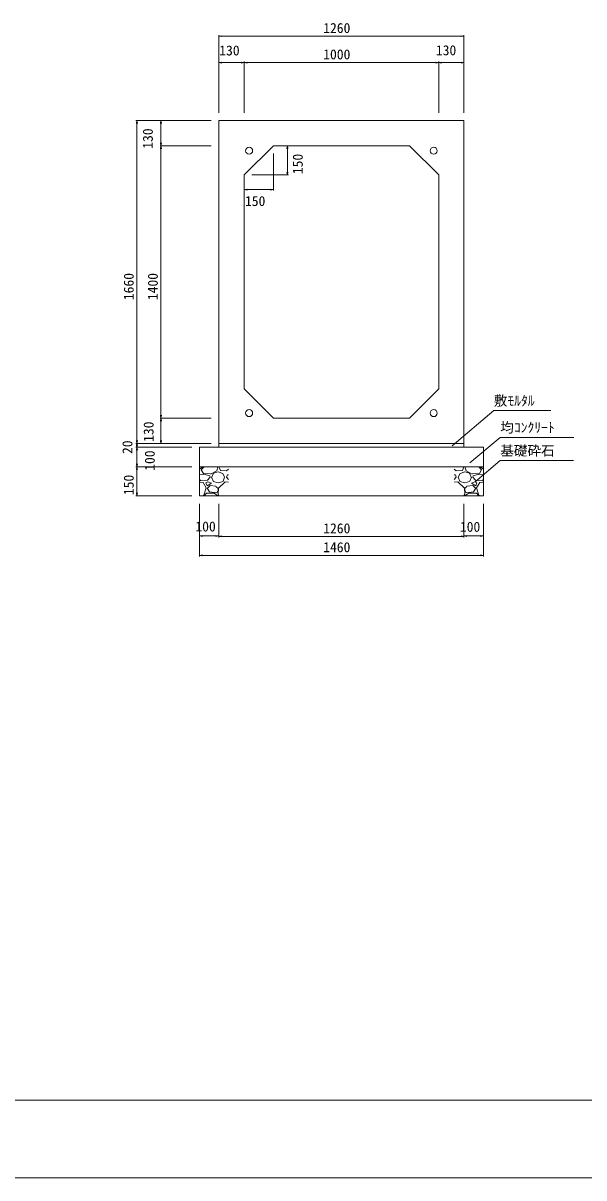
# Model space of a CAD drawing. Units: millimetres on the paper. Extents: x 0 to 841, y 0 to 594.
# Drawn here: x 478.8 to 623, y 0 to 296.8 of the extents above; entities that cross this region are included whole.
import ezdxf
from ezdxf.enums import TextEntityAlignment as Align

# ---------------------------------------------------------------- set-up
doc = ezdxf.new("R2010")
doc.units = ezdxf.units.MM
for name, color, linetype, lineweight in [('D-STR-DIM（寸法）', 7, 'Continuous', 18), ('D-STR-HTXT（旗揚げ）', 4, 'Continuous', 18), ('D-STR-STRn（構造物）', 5, 'Continuous', 18), ('D-STR（構造物外形線）', 1, 'Continuous', 18), ('D-TTL(外枠）', 2, 'Continuous', 18), ('DEFPOINTS_2', 8, 'Continuous', 18)]:
    doc.layers.add(name, color=color, linetype=linetype, lineweight=lineweight)
doc.layers.add('D-STR-TXT（文字）', color=7, linetype='Continuous')
doc.styles.add('ＭＳ ゴシック', font='')
doc.styles.get('ＭＳ ゴシック').set_extended_font_data('MS Gothic')

msp = doc.modelspace()

# ---------------------------------------------------------------- linework, layer by layer
at = {"layer": 'D-STR-DIM（寸法）'}
for p, q in [((529.173, 273.793), (529.173, 293.714)), ((529.173, 293.464), (529.923, 293.589)), ((529.173, 293.464), (529.273, 293.464)), ((529.923, 293.339), (529.173, 293.464)), ((592.073, 293.464), (529.273, 293.464)), ((591.423, 293.589), (592.173, 293.464)), ((592.173, 293.464), (591.423, 293.339)), ((592.173, 293.464), (592.073, 293.464)), ((592.173, 273.793), (592.173, 293.714)), ((529.173, 273.793), (529.173, 286.933)), ((529.173, 286.683), (529.923, 286.808)), ((529.173, 286.683), (529.273, 286.683)), ((529.923, 286.558), (529.173, 286.683)), ((535.573, 286.683), (529.273, 286.683)), ((534.923, 286.808), (535.673, 286.683)), ((535.673, 286.683), (534.923, 286.558)), ((535.673, 286.683), (535.573, 286.683)), ((535.673, 273.793), (535.673, 286.933)), ((535.673, 273.793), (535.673, 286.933)), ((535.673, 286.683), (536.423, 286.808)), ((535.673, 286.683), (535.773, 286.683)), ((536.423, 286.558), (535.673, 286.683)), ((535.773, 286.683), (585.573, 286.683)), ((584.923, 286.808), (585.673, 286.683)), ((585.673, 286.683), (584.923, 286.558)), ((585.673, 286.683), (585.573, 286.683)), ((585.673, 273.793), (585.673, 286.933)), ((585.673, 273.793), (585.673, 286.933)), ((585.673, 286.683), (586.423, 286.808)), ((585.673, 286.683), (585.773, 286.683)), ((586.423, 286.558), (585.673, 286.683)), ((585.773, 286.683), (592.073, 286.683)), ((591.423, 286.808), (592.173, 286.683)), ((592.173, 286.683), (591.423, 286.558)), ((592.173, 286.683), (592.073, 286.683)), ((592.173, 273.793), (592.173, 286.933)), ((527.173, 271.793), (507.837, 271.793)), ((507.962, 271.043), (508.087, 271.793)), ((508.087, 271.793), (508.087, 271.693)), ((508.087, 271.793), (508.212, 271.043)), ((508.087, 271.693), (508.087, 188.893)), ((527.173, 271.793), (514.033, 271.793)), ((514.158, 271.043), (514.283, 271.793)), ((514.283, 271.793), (514.283, 271.693)), ((514.283, 271.793), (514.408, 271.043)), ((514.283, 265.393), (514.283, 271.693)), ((527.173, 265.293), (514.033, 265.293)), ((527.173, 265.293), (514.033, 265.293)), ((514.283, 265.293), (514.158, 266.043)), ((514.158, 264.543), (514.283, 265.293)), ((514.408, 266.043), (514.283, 265.293)), ((514.283, 265.293), (514.283, 265.393)), ((514.283, 265.293), (514.283, 265.193)), ((514.283, 265.293), (514.408, 264.543)), ((514.283, 195.393), (514.283, 265.193)), ((545.173, 265.293), (547.049, 265.293)), ((546.674, 264.543), (546.799, 265.293)), ((546.799, 265.293), (546.799, 265.193)), ((546.799, 265.293), (546.924, 264.543)), ((546.799, 257.893), (546.799, 265.193)), ((543.173, 263.293), (543.173, 253.796)), ((546.799, 257.793), (546.674, 258.543)), ((546.924, 258.543), (546.799, 257.793)), ((535.673, 255.793), (535.673, 253.796)), ((537.673, 257.793), (547.049, 257.793)), ((546.799, 257.793), (546.799, 257.893)), ((535.673, 254.046), (536.423, 254.171)), ((535.673, 254.046), (535.773, 254.046)), ((536.423, 253.921), (535.673, 254.046)), ((543.073, 254.046), (535.773, 254.046)), ((542.423, 254.171), (543.173, 254.046)), ((543.173, 254.046), (542.423, 253.921)), ((543.173, 254.046), (543.073, 254.046)), ((514.283, 195.293), (514.158, 196.043)), ((514.408, 196.043), (514.283, 195.293)), ((527.173, 195.293), (514.033, 195.293)), ((527.173, 195.293), (514.033, 195.293)), ((514.158, 194.543), (514.283, 195.293)), ((514.283, 195.293), (514.283, 195.393)), ((514.283, 195.293), (514.283, 195.193)), ((514.283, 195.293), (514.408, 194.543)), ((514.283, 195.193), (514.283, 188.893)), ((527.173, 188.793), (507.837, 188.793)), ((527.173, 188.793), (507.837, 188.793)), ((522.173, 187.793), (507.837, 187.793)), ((522.173, 187.793), (507.837, 187.793)), ((508.087, 188.793), (507.962, 189.543)), ((507.962, 188.043), (508.087, 188.793)), ((508.087, 187.793), (507.962, 188.543)), ((507.962, 187.043), (508.087, 187.793)), ((508.212, 189.543), (508.087, 188.793)), ((508.087, 188.793), (508.087, 188.893)), ((508.087, 188.793), (508.087, 188.693)), ((508.087, 188.793), (508.212, 188.043)), ((508.087, 188.693), (508.087, 187.893)), ((508.212, 188.543), (508.087, 187.793)), ((508.087, 187.793), (508.087, 187.893)), ((508.087, 187.793), (508.087, 187.693)), ((508.087, 187.793), (508.212, 187.043)), ((508.087, 187.693), (508.087, 182.893)), ((527.173, 188.793), (514.033, 188.793)), ((514.283, 188.793), (514.158, 189.543)), ((514.408, 189.543), (514.283, 188.793)), ((514.283, 188.793), (514.283, 188.893)), ((522.173, 182.793), (507.837, 182.793)), ((522.173, 182.793), (507.837, 182.793)), ((508.087, 182.793), (507.962, 183.543)), ((507.962, 182.043), (508.087, 182.793)), ((508.212, 183.543), (508.087, 182.793)), ((508.087, 182.793), (508.087, 182.893)), ((508.087, 182.793), (508.087, 182.693)), ((508.087, 182.793), (508.212, 182.043)), ((508.087, 182.693), (508.087, 175.393)), ((522.173, 175.293), (507.837, 175.293)), ((508.087, 175.293), (507.962, 176.043)), ((508.212, 176.043), (508.087, 175.293)), ((508.087, 175.293), (508.087, 175.393)), ((524.173, 173.293), (524.173, 164.756)), ((524.173, 173.152), (524.173, 159.762)), ((529.173, 173.293), (529.173, 164.756)), ((592.177, 173.293), (592.177, 164.756)), ((592.177, 173.152), (592.177, 164.615)), ((597.173, 173.293), (597.173, 164.756)), ((597.173, 173.152), (597.173, 159.762)), ((529.173, 172.152), (529.173, 164.615)), ((524.173, 165.006), (524.923, 165.131)), ((524.173, 165.006), (524.273, 165.006)), ((524.923, 164.881), (524.173, 165.006)), ((524.273, 165.006), (529.073, 165.006)), ((528.423, 165.131), (529.173, 165.006)), ((529.173, 165.006), (528.423, 164.881)), ((529.173, 165.006), (529.073, 165.006)), ((529.173, 164.865), (529.923, 164.99)), ((529.173, 164.865), (529.273, 164.865)), ((529.923, 164.74), (529.173, 164.865)), ((529.273, 164.865), (592.077, 164.865)), ((591.427, 164.99), (592.177, 164.865)), ((592.177, 164.865), (591.427, 164.74)), ((592.177, 164.865), (592.077, 164.865)), ((592.177, 165.006), (592.927, 165.131)), ((592.177, 165.006), (592.277, 165.006)), ((592.927, 164.881), (592.177, 165.006)), ((592.277, 165.006), (597.073, 165.006)), ((596.423, 165.131), (597.173, 165.006)), ((597.173, 165.006), (596.423, 164.881)), ((597.173, 165.006), (597.073, 165.006)), ((524.173, 160.012), (524.923, 160.137)), ((524.173, 160.012), (524.273, 160.012)), ((524.923, 159.887), (524.173, 160.012)), ((524.273, 160.012), (597.073, 160.012)), ((596.423, 160.137), (597.173, 160.012)), ((597.173, 160.012), (596.423, 159.887)), ((597.173, 160.012), (597.073, 160.012))]:
    msp.add_line(p, q, dxfattribs=at)
at = {"layer": 'D-STR-HTXT（旗揚げ）'}
for p, q in [((589.106, 188.195), (599.839, 197.213)), ((614.501, 197.213), (599.839, 197.213)), ((593.699, 183.779), (601.498, 190.332)), ((620.423, 190.332), (601.498, 190.332)), ((595.024, 178.94), (601.498, 184.379)), ((620.361, 184.379), (601.498, 184.379))]:
    msp.add_line(p, q, dxfattribs=at)
at = {"layer": 'D-STR-STRn（構造物）'}
for p, q in [((524.173, 187.793), (597.173, 187.793)), ((524.173, 187.793), (524.173, 175.293)), ((529.173, 188.793), (529.173, 187.793)), ((592.173, 188.793), (592.173, 187.793)), ((597.173, 187.793), (597.173, 175.293)), ((524.173, 182.793), (597.173, 182.793)), ((524.173, 182.14), (525.018, 182.793)), ((524.636, 181.965), (525.382, 182.793)), ((525.176, 181.06), (524.651, 181.96)), ((527.031, 180.93), (525.156, 181.08)), ((528.615, 181.734), (527.04, 180.909)), ((527.334, 180.089), (527.784, 181.139)), ((527.787, 181.139), (528.987, 181.514)), ((528.914, 182.789), (528.614, 181.739)), ((528.984, 181.514), (530.184, 181.064)), ((529.169, 182.793), (529.574, 181.832)), ((529.582, 181.81), (531.157, 181.735)), ((530.187, 181.062), (530.637, 180.087)), ((531.162, 181.745), (531.673, 182.14)), ((590.185, 181.745), (589.673, 182.14)), ((591.765, 181.81), (590.19, 181.735)), ((591.159, 181.062), (590.709, 180.087)), ((592.363, 181.514), (591.163, 181.064)), ((592.177, 182.793), (591.772, 181.832)), ((593.559, 181.139), (592.359, 181.514)), ((592.433, 182.789), (592.733, 181.739)), ((592.731, 181.734), (594.306, 180.909)), ((594.012, 180.089), (593.562, 181.139)), ((594.315, 180.93), (596.19, 181.08)), ((596.71, 181.965), (595.965, 182.793)), ((596.17, 181.06), (596.695, 181.96)), ((597.173, 182.14), (596.329, 182.793)), ((525.318, 180.831), (524.173, 180.71)), ((524.484, 179.214), (524.173, 179.553)), ((525.088, 178.732), (524.173, 178.808)), ((526.206, 179.344), (524.481, 179.194)), ((525.928, 177.394), (525.103, 178.744)), ((526.808, 180.469), (525.308, 180.844)), ((525.833, 178.664), (526.133, 177.914)), ((526.36, 178.887), (525.835, 178.662)), ((526.134, 177.916), (527.259, 178.591)), ((526.886, 180.09), (526.211, 179.34)), ((527.264, 178.591), (526.364, 178.891)), ((526.887, 180.085), (526.812, 180.46)), ((527.255, 180.091), (527.705, 179.041)), ((527.705, 179.034), (528.98, 178.659)), ((528.99, 178.66), (530.265, 179.035)), ((530.788, 178.889), (529.063, 177.314)), ((530.259, 179.043), (530.634, 180.093)), ((531.673, 178.808), (530.788, 178.882)), ((531.673, 179.553), (531.159, 180.114)), ((531.16, 180.091), (531.385, 180.691)), ((531.673, 180.71), (531.393, 180.681)), ((589.673, 180.71), (589.954, 180.681)), ((589.673, 179.553), (590.188, 180.114)), ((589.673, 178.808), (590.558, 178.882)), ((590.187, 180.091), (589.962, 180.691)), ((590.558, 178.889), (592.283, 177.314)), ((591.087, 179.043), (590.712, 180.093)), ((592.356, 178.66), (591.081, 179.035)), ((593.641, 179.034), (592.366, 178.659)), ((594.092, 180.091), (593.642, 179.041)), ((594.083, 178.591), (594.983, 178.891)), ((595.213, 177.916), (594.088, 178.591)), ((594.459, 180.085), (594.534, 180.46)), ((594.46, 180.09), (595.135, 179.34)), ((594.538, 180.469), (596.038, 180.844)), ((594.986, 178.887), (595.511, 178.662)), ((595.14, 179.344), (596.865, 179.194)), ((595.513, 178.664), (595.213, 177.914)), ((595.419, 177.394), (596.244, 178.744)), ((596.029, 180.831), (597.173, 180.71)), ((596.258, 178.732), (597.173, 178.808)), ((596.863, 179.214), (597.173, 179.553)), ((524.173, 175.293), (597.173, 175.293)), ((525.018, 175.293), (525.312, 175.52)), ((525.312, 175.512), (525.912, 177.387)), ((525.382, 175.293), (525.986, 175.965)), ((525.986, 175.965), (527.936, 175.965)), ((526.134, 177.242), (526.734, 176.342)), ((526.886, 177.989), (526.136, 177.239)), ((526.739, 176.336), (528.614, 176.111)), ((528.395, 177.768), (526.895, 177.993)), ((527.934, 175.982), (528.909, 175.307)), ((529.002, 177.224), (528.402, 177.749)), ((528.613, 176.115), (528.988, 176.79)), ((528.974, 175.757), (529.169, 175.293)), ((529.058, 177.318), (528.983, 175.743)), ((528.986, 176.79), (528.986, 177.24)), ((592.372, 175.757), (592.177, 175.293)), ((592.289, 177.318), (592.364, 175.743)), ((592.344, 177.224), (592.944, 177.749)), ((592.733, 176.115), (592.358, 176.79)), ((592.36, 176.79), (592.36, 177.24)), ((593.413, 175.982), (592.438, 175.307)), ((594.608, 176.336), (592.733, 176.111)), ((592.952, 177.768), (594.452, 177.993)), ((595.36, 175.965), (593.41, 175.965)), ((594.46, 177.989), (595.21, 177.239)), ((595.213, 177.242), (594.613, 176.342)), ((595.965, 175.293), (595.36, 175.965)), ((596.034, 175.512), (595.434, 177.387)), ((596.329, 175.293), (596.035, 175.52))]:
    msp.add_line(p, q, dxfattribs=at)
at = {"layer": 'D-STR（構造物外形線）'}
for p, q in [((529.173, 271.793), (592.173, 271.793)), ((529.173, 188.793), (529.173, 271.793)), ((592.173, 271.793), (592.173, 188.793)), ((535.673, 257.793), (543.173, 265.293)), ((543.173, 265.293), (578.173, 265.293)), ((578.173, 265.293), (585.673, 257.793)), ((535.673, 202.793), (535.673, 257.793)), ((585.673, 257.793), (585.673, 202.793)), ((543.173, 195.293), (535.673, 202.793)), ((585.673, 202.793), (578.173, 195.293)), ((578.173, 195.293), (543.173, 195.293)), ((592.173, 188.793), (529.173, 188.793))]:
    msp.add_line(p, q, dxfattribs=at)
for centre in [(536.948, 264.018), (584.398, 264.018), (536.948, 196.568), (584.398, 196.568)]:
    msp.add_circle(centre, 0.9, dxfattribs=at)
at = {"layer": 'D-TTL(外枠）'}
msp.add_line((820, 20), (25, 20), dxfattribs=at)
at = {"layer": 'DEFPOINTS_2'}
msp.add_line((0, 0), (840, 0), dxfattribs=at)

# ---------------------------------------------------------------- texts
at = {"layer": 'D-STR-DIM（寸法）', "style": 'ＭＳ ゴシック'}
for s, p in [('1260', (555.992, 293.514)), ('130', (529.264, 287.739)), ('130', (584.961, 287.786)), ('1000', (555.992, 286.733)), ('150', (535.879, 249.03)), ('100', (523.129, 165.384)), ('1260', (555.994, 164.915)), ('100', (591.131, 165.3)), ('1460', (555.992, 160.062))]:
    msp.add_text(s, height=2.566, dxfattribs=at).set_placement(p, align=Align.BOTTOM_LEFT)
for s, p in [('130', (512.946, 264.526)), ('150', (551.497, 257.998)), ('1660', (508.037, 225.611)), ('1400', (514.233, 225.611)), ('130', (513.143, 189.182)), ('20', (507.692, 186.065)), ('100', (513.446, 181.748)), ('150', (508.037, 175.498))]:
    msp.add_text(s, height=2.566, rotation=90, dxfattribs=at).set_placement(p, align=Align.BOTTOM_LEFT)
at = {"layer": 'D-STR-TXT（文字）', "style": 'ＭＳ ゴシック'}
for s, p in [('敷ﾓﾙﾀﾙ', (599.839, 197.713)), ('均ｺﾝｸﾘｰﾄ', (601.498, 190.832)), ('基礎砕石', (601.498, 184.879))]:
    msp.add_text(s, height=2.566, dxfattribs=at).set_placement(p, align=Align.BOTTOM_LEFT)

doc.saveas('drawing.dxf')
